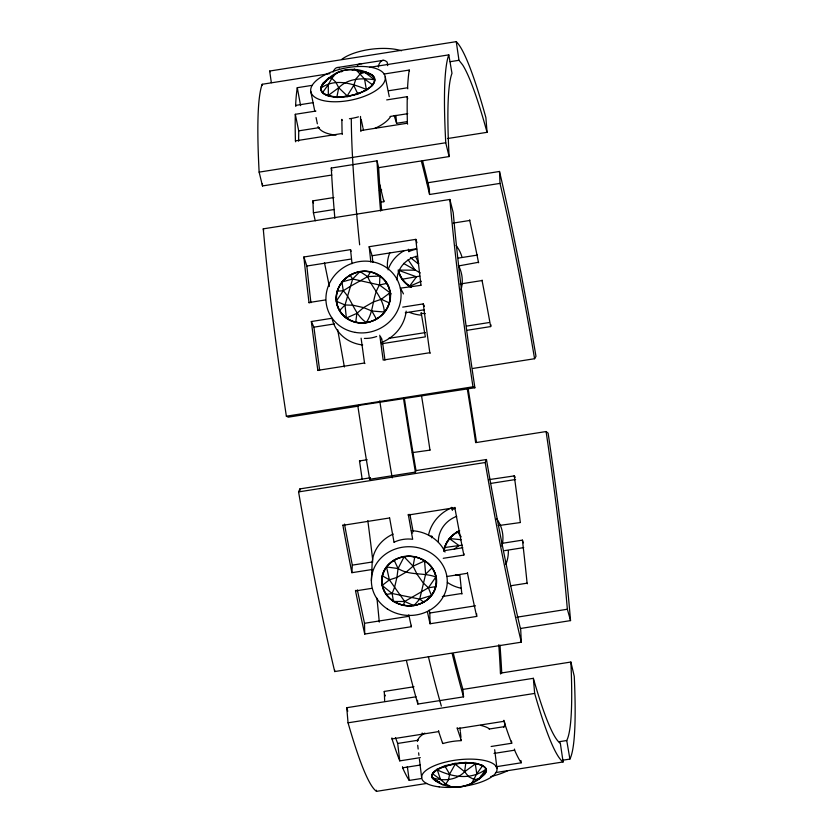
<?xml version="1.0" encoding="UTF-8"?>
<svg xmlns="http://www.w3.org/2000/svg" width="833" height="833" viewBox="0 0 833 833"><rect width="100%" height="100%" fill="white"/><g stroke="black" fill="none" stroke-linecap="round" stroke-linejoin="round"><path stroke-width="1.25" d="M408.899 250.535L408.878 251.67L408.378 249.254M315.884 111.06L295.299 114.298L298.724 130.854L298.62 141.204M411.356 625.364L411.387 626.708L364.729 634.059A363.813 33.653 81 0 1 355.535 590.909L355.545 590.378M427.433 611.911L430.047 623.771L476.695 616.42L476.122 613.838A363.011 33.58 81 0 1 467.49 573.271L467.511 572.74M379.536 285.021L379.91 276.004A21.033 11.787 13 0 0 370.518 271.85A21.033 10.631 -3.6 0 0 360.002 271.537A21.033 10.142 -20.3 0 0 349.964 275.088A21.033 10.381 -36.9 0 0 341.926 281.981A21.033 11.318 -53.6 0 0 337.115 291.165A21.033 12.818 -70.3 0 0 336.272 301.234A21.033 14.64 -87.5 0 0 339.52 310.657A21.033 16.504 73.9 0 0 346.361 318.008A21.033 18.139 52 0 0 355.753 322.152A21.033 19.294 23.3 0 0 366.27 322.475A21.033 19.784 -15.7 0 0 376.308 318.914A21.033 19.544 -57.3 0 0 384.346 312.021A21.033 18.607 -89.4 0 0 389.146 302.837A21.033 17.118 66.9 0 0 390 292.768A21.033 15.296 47.4 0 0 386.751 283.345A21.033 13.422 29.9 0 0 379.91 276.004L367.676 276.618L350.651 286.146L343.269 290.738L336.282 301.234L345.018 304.972L353.005 305.232L363.552 307.606L371.903 311.011L384.336 312.021C383.638 298.12 372.559 288.947 367.676 276.618L360.002 271.537L352.651 278.993L345.018 304.972L346.361 317.998L356.878 313.375L363.552 307.606L373.132 302.067L381.285 299.266L389.99 292.768L379.536 285.021L352.651 278.993L341.926 281.981L343.269 290.738C352.442 300.453 354.733 314.791 366.27 322.465C374.309 311.23 371.976 296.517 379.536 285.021L386.751 283.345M371.393 580.705L372.091 564.628A37.943 34.361 2.5 0 1 393.218 534.068M459.452 265.779L478.59 262.27M344.487 524.082A344.57 31.873 81 0 0 352.317 565.138L351.87 572.698L372.455 569.46M443.25 558.308L463.835 555.07L463.919 553.653M467.334 330.253L490.658 326.578A348.756 32.258 81 0 0 482.068 280.544L482.109 280.096M394.196 560.307L398.07 568.533L396.935 577.425L394.603 587.223L392.124 593.502L393.478 601.478A21.033 9.142 17.6 0 0 403.255 605.393A21.033 8.757 1.6 0 0 413.907 605.633A21.033 9.246 -14.5 0 0 423.81 602.155A21.033 10.537 -30.3 0 0 431.463 595.491A21.033 12.433 -46.1 0 0 435.69 586.661A21.033 14.65 -62.1 0 0 435.867 576.998A21.033 16.837 -79.5 0 0 431.942 567.981A21.033 18.68 79.3 0 0 424.528 560.984A21.033 19.877 48.2 0 0 414.751 557.069A21.033 20.263 -0.9 0 0 404.099 556.829A21.033 19.773 -47.9 0 0 394.196 560.307A21.033 18.482 -77.2 0 0 386.543 566.971A21.033 16.577 82.3 0 0 382.305 575.801A21.033 14.369 65.2 0 0 382.139 585.464A21.033 12.172 49.2 0 0 386.064 594.481A21.033 10.34 33.5 0 0 393.478 601.478L404.682 601.478L413.897 605.633L419.707 599.114L431.452 595.491L428.391 587.786L423.07 582.736L417.062 574.249L413.085 566.169L404.099 556.829L398.07 568.533L386.543 566.971L389.386 579.851L404.682 601.478L403.255 605.393M355.753 322.152L356.878 313.375M465.751 763.288A21.033 18.409 -14.4 0 0 455.172 764.194A21.033 17.92 14.3 0 0 445.186 766.527A21.033 15.577 30.9 0 0 437.315 769.921A21.033 11.724 36.7 0 0 432.744 773.867A21.033 6.966 36.3 0 0 432.171 777.762C443.229 781.292 456.192 780.521 464.637 771.743L465.751 763.288A21.033 16.972 -38 0 1 475.299 763.934A21.033 13.828 -48.6 0 1 482.38 766.048A21.033 9.444 -50.9 0 1 485.899 769.296A21.033 4.498 -48.3 0 1 485.327 773.191C473.404 787.456 451.309 791.631 435.701 781.01M421.154 312.677L425.351 336.865L381.608 343.758M311.854 85.403L297.277 87.694L297.142 88.61A359.877 33.289 81 0 0 295.611 105.406L295.83 106.468M419.707 599.114L425.642 574.145L424.528 560.984L413.085 566.169L406.233 572.052L396.935 577.425L389.386 579.851L382.149 585.464L392.124 593.502L419.707 599.114L423.81 602.155M351.87 572.698A362.719 33.549 81 0 1 343.415 528.361L342.915 525.019M394.019 542.158L389.573 517.668M394.051 542.21A32.133 30.196 5.5 0 1 412.679 539.274L408.285 514.409M463.835 555.07A363.5 33.622 81 0 1 454.828 507.693L454.88 507.38M413.085 566.169L414.751 557.069M485.327 773.201L478.933 778.99L474.269 779.542L468.656 776.7L464.637 771.743L455.182 764.205L449.612 774.117L448.529 779.865L445.801 784.02L442.677 784.696L432.181 777.762A21.033 2.02 31.7 0 0 435.69 781.01A21.033 2.364 23.4 0 1 439.251 781.958M336.959 96.597L338.729 87.746L335.814 82.134L331.805 78.312L328.514 78.031L322.985 83.3A21.033 3.207 -50.3 0 0 320.778 88.194A21.033 7.997 -55.8 0 0 322.652 92.432A21.033 12.61 -57.2 0 0 328.337 95.389A21.033 16.337 -52.6 0 0 336.959 96.597A21.033 18.628 -35.8 0 0 347.205 95.889A21.033 19.117 -3.1 0 0 357.524 93.358A21.033 17.743 22.9 0 0 366.322 89.402A21.033 14.702 32.9 0 0 372.289 84.612A21.033 10.465 34.2 0 0 374.496 79.729A21.033 5.675 30.7 0 0 372.622 75.491A21.033 1.062 23.6 0 0 366.936 72.533C350.245 64.797 329.222 71.784 320.778 88.183C335.001 77.938 351.693 83.456 366.322 89.402L364.542 78.989L356.264 70.024L354.337 69.274L352.244 70.191M490.658 326.578L491.043 324.912M372.611 75.48C361.303 70.097 347.798 67.004 336.136 73.189L331.805 78.312L328.275 84.695L328.337 95.378L338.729 87.746L347.205 95.889L353.754 85.383L355.941 78.958L360.272 73.835L364.781 72.315L366.936 72.533A21.033 2.666 13.2 0 1 360.148 71.648M370.31 477.809L299.87 488.909L298.578 491.907A361.543 33.445 81 0 0 334.72 671.554L521.323 642.181L520.719 629.758A342.623 31.696 81 0 1 511.243 588.202A343.019 31.727 81 0 1 487.461 465.262L486.472 459.514L416.021 470.603L415.396 472.092L369.675 479.287A351.401 32.508 81 0 1 357.784 405.598L474.893 387.772A341.551 31.592 81 0 1 453.214 212.654L449.862 199.462L263.259 228.846A360.356 33.33 81 0 0 286.365 416.198L288.291 417.166L358.731 406.077L357.784 405.598M369.675 479.287L370.269 477.903M521.323 642.16A361.543 33.445 81 0 1 485.181 462.513L486.472 459.514M482.369 766.058L476.778 773.763L471.54 783.697L462.076 786.727L458.452 786.727M562.9 760.175L569.897 759.082L566.752 740.527L567.554 738.632A345.424 31.956 81 0 0 571.677 689.859A344.695 31.883 81 0 0 570.876 662.037L500.435 673.137L500.643 674.032M472.946 368.425L534.588 358.721L535.983 356.357A366.291 33.882 81 0 0 499.508 171.473L427.204 182.844M367.676 276.618L370.518 271.86M404.682 601.478L428.391 587.786L435.857 576.998C423.612 572.261 409.649 575.895 398.07 568.533M478.933 778.99L485.889 769.307C471.114 780.136 452.86 777.428 437.315 769.921L440.511 779.48L445.801 784.02L451.413 786.862L453.683 786.769M322.663 92.432L328.275 84.695M339.52 310.657L345.018 304.972M425.642 574.145L431.942 567.981M454.141 549.291L458.973 545.553L462.409 545.24M338.729 87.746C348.111 78.104 362.074 77.969 374.496 79.729L364.781 72.315M464.637 771.743L475.299 763.944L476.778 773.763M331.024 77.136L333.096 75.761M335.168 74.387L339.312 71.638L341.811 71.753M469.843 784.353L480.756 777.147A21.033 4.113 -31.8 0 0 480.339 777.283M421.321 281.242L409.399 286.396A20.377 9.829 35.2 0 1 401.985 279.274A20.377 11.527 51.8 0 1 398.351 271.246M419.853 276.098L401.985 279.274M383.357 60.32L337.646 67.515M386.064 594.481L392.124 593.502M271.36 82.696L269.653 71.044L456.255 41.65L458.983 60.288L462.607 64.87A345.789 31.987 81 0 1 463.502 66.317A349.266 32.31 81 0 1 483.556 119.962L487.076 132.322L447.446 138.559M259.136 172.15A359.158 33.226 81 0 1 262.197 84.279L329.837 73.606M369.488 67.358L448.8 54.863L451.986 73.314A340.27 31.477 81 0 0 449.102 156.583M450.184 61.684L458.983 60.299M383.971 74.043L409.242 70.055L409.451 71.18M295.611 105.406L313.25 102.626M388.47 90.776L407.576 87.767A360.689 33.362 81 0 1 409.242 70.066M386.689 99.908L407.264 96.67L407.691 98.731M298.724 130.854L319.299 127.616M390.104 116.464L407.743 113.684M394.155 115.548L396.612 123.294L407.306 121.618M342.071 120.368L341.853 119.369L342.082 133.509L295.423 140.86L295.642 141.797M407.264 96.67A360.627 33.362 81 0 0 407.347 121.389L407.389 123.222L360.741 130.562L360.949 131.51M448.8 54.884A359.158 33.226 81 0 0 445.749 142.755L259.136 172.119L262.489 185.936L331.836 175.034M334.856 218.267A350.214 32.393 81 0 1 331.284 168.037L376.995 160.831L378.651 167.631A341.624 31.602 81 0 0 381.629 210.551M378.661 167.652L449.102 156.562L445.738 142.724M315.259 220.787A346.747 32.081 81 0 0 313.406 212.79L312.906 200.847L333.898 197.536M379.39 190.372L381.722 190.007M313.406 212.79L334.314 209.489M380.546 202.211L383.846 201.69L383.784 200.212M421.394 161.258A349.704 32.352 81 0 1 429.568 194.495L500.008 183.395L499.508 171.452M453.214 223.077L469.739 220.474L469.729 219.829M309.168 302.962L308.991 302.546A361.48 33.435 81 0 1 303.878 256.991L350.526 249.64L351.078 251.337M370.841 262.145L369.186 246.703L415.834 239.352L416.021 239.914M303.878 256.991L306.846 266.019L350.578 259.136M369.186 246.703L372.153 255.731L415.886 248.848M458.358 258.084L477.465 255.075M325.162 299.995L308.991 302.546M400.381 288.145L421.123 285.323M389.219 295.163L390.687 294.934M460.024 284.011L482.068 280.544M317.998 370.55L317.852 370.352A362.188 33.507 81 0 1 311.334 321.528L331.919 318.279M402.714 307.127L423.299 303.889L423.622 304.597M311.334 321.528L313.916 327.161L334.491 323.922M405.296 312.771L424.403 309.761M388.48 338.396L425.413 332.575M466.418 326.12L488.773 322.6M317.852 370.352L364.51 363.011L364.927 363.584M379.765 335.241L383.17 360.064L429.818 352.713L430.234 353.296M286.365 416.198L472.967 386.804L474.893 387.772M362.136 479.1A345.716 31.977 81 0 0 359.492 460.941L367.197 459.733M412.325 452.621L430.245 450.091M467.334 389.115A348.465 32.237 81 0 1 475.653 442.646L546.094 431.546L548.124 433.17A365.104 33.778 81 0 1 570.543 620.595M298.578 491.907L485.181 462.513M488.961 479.631L514.367 475.882M490.304 483.494L515.575 479.516M342.863 525.331L389.511 517.98M408.17 515.044L454.828 507.693M430.359 536.296L431.994 536.462M498.217 525.613L520.438 522.53M352.317 565.138L372.903 561.9M443.697 550.748L462.815 547.739M501.841 543.376L522.416 540.138L522.77 541.054M504.611 550.634L523.718 547.614M355.535 590.909L371.705 588.358M446.915 576.509L467.49 573.271M442.333 596.532L461.774 593.471L461.961 594.075M510.567 585.786L527.091 583.183L527.279 583.787M364.729 634.059L364.51 623.292L408.243 616.399M430.047 623.771L429.818 613.005L475.497 605.799M516.72 617.222L567.356 609.246L570.543 620.606L520.386 628.499M384.648 700.688A344.695 31.883 81 0 0 384.273 691.432L413.991 686.756M426.673 783.447L376.516 791.35A362.73 33.559 81 0 1 348.048 722.805L346.747 707.706L416.084 696.784M453.496 654.02A344.404 31.862 81 0 0 462.909 689.412L533.349 678.312L534.828 683.414A344.227 31.841 81 0 0 554.601 736.278A343.654 31.789 81 0 0 560.317 743.234M406.514 661.027A352.588 32.612 81 0 0 417.833 704.052L463.554 696.857L462.909 689.412M348.048 722.815L534.661 693.42A362.73 33.559 81 0 0 563.118 761.924M391.916 737.923L392.02 738.944L438.668 731.593L442.656 743.452L442.542 742.401M457.223 727.636L457.327 728.656L503.986 721.305A363.875 33.664 81 0 0 511.722 743.244L491.137 746.483M418.27 740.204L397.695 743.452L399.757 760.873L420.332 757.634M489.075 729.052L505.246 726.501M559.047 741.734L566.752 740.527M402.506 766.714L402.641 767.818L420.28 765.048M494.021 753.428L514.607 750.189A364.188 33.684 81 0 0 521.208 762.789L495.937 766.766M402.641 767.818A364.188 33.684 81 0 0 409.242 780.427L420.904 778.584M495.479 772.607L563.118 761.956L560.328 743.255M428.391 587.786L435.69 586.661M444.416 547.573L458.973 545.553L449.258 538.493A20.377 9.913 -53.3 0 0 444.406 547.573A20.377 11.579 -70 0 0 443.739 550.811M337.126 291.165L343.269 290.738M461.128 539.732L449.258 538.493A20.377 8.84 -36.6 0 1 457.317 531.673A20.377 8.528 -19.8 0 1 459.139 530.84M381.285 299.266L389.146 302.837M354.337 69.274L358.315 71.315M420.269 272.922L403.547 263.395M382.316 575.801L389.386 579.851M432.744 773.867L440.511 779.48M364.542 78.989L372.289 84.612M410.43 257.616L418.353 263.884M359.492 460.941L360.252 461.544M328.514 78.031L328.952 78.51A21.033 4.071 -29.5 0 0 329.451 78.333M457.317 531.673L461.19 536.869M349.964 275.088L352.651 278.993M408.128 259.719L415.178 270.173L398.08 270.121L416.49 276.827L409.399 286.396A20.377 8.736 18.6 0 0 410.523 287.01M514.513 476.112L515.242 477.278M445.197 766.527L449.612 774.117M371.903 311.011L376.308 318.914M381.576 338.521L381.878 339.073M380.671 336.876L381.118 337.698M452.381 510.233L451.778 507.297M353.754 85.383L357.513 93.358M415.563 256.408L418.812 263.488M423.945 305.294L424.424 306.357M523.114 541.96L523.457 542.866M416.396 241.049L416.948 242.736M457.327 728.656L461.315 740.516L461.201 739.454M263.259 228.846L263.655 230.2M347.757 711.236L347.205 709.32M346.934 708.352L346.747 707.706M331.284 168.027L331.898 170.588M570.876 662.058L574.26 676.302A363.917 33.664 81 0 1 569.897 759.061M384.273 691.452L384.482 692.338M385.117 695.014L385.325 695.899M407.389 123.222L407.608 124.169M342.082 133.509L342.29 134.457M429.818 612.994L429.182 610.131M411.387 626.708L408.774 614.848M364.5 623.282L357.326 589.879M469.739 220.474L470.145 222.38A346.84 32.081 81 0 1 478.569 262.77M362.865 127.355L361.158 119.411M363.084 128.355L363.511 130.344M385.221 76.761A37.943 16.285 -11.5 0 1 331.794 101.699A37.943 16.285 -11.5 0 1 326.994 73.887A37.943 16.285 -11.5 0 1 385.221 76.761L389.271 96.67M310.782 91.463L314.822 111.372M316.082 117.588L317.352 123.805M422.154 732.998L422.373 734.05M407.576 87.767L407.785 88.829M413.095 531.464L409.888 514.305M297.277 87.694L300.598 105.645M378.546 67.098L378.349 65.963A358.419 33.153 81 0 1 387.199 62.204L387.699 65.651M262.187 84.258L262.395 85.414M300.109 490.345L299.87 488.909M534.588 358.721L531.589 341.155A347.84 32.175 81 0 0 507.474 216.518A346.747 32.081 81 0 0 500.008 183.395M376.339 790.184L376.516 791.35M429.818 352.713L429.38 349.621A361.366 33.424 81 0 1 423.299 303.889M364.51 363.011L361.106 338.177M520.885 760.477L521.208 762.789M384.961 360.033L382.347 340.926M407.327 766.599L409.242 780.427M319.653 370.321L313.916 327.171M514.221 475.653L514.919 480.756A345.456 31.956 81 0 1 520.271 522.135M514.461 749.075L514.607 750.189M494.687 749.71L496.978 768.567M417.708 745.275L418.166 749.044M418.624 752.824L418.937 755.333M419.395 759.102L421.685 777.96M511.462 741.068L511.722 743.244M459.92 727.855L460.274 731.02M460.389 732.072L460.972 737.351M352.026 263.665L350.526 249.64M459.847 574.864L461.774 593.471M372.851 262.343L372.153 255.741M503.882 720.295L503.986 721.305M438.564 730.583L438.668 731.593M395.842 115.329L396.612 123.294M534.661 693.42L533.349 678.312M417.51 700.334L417.833 704.052M567.356 609.246L566.315 597.313A346.632 32.071 81 0 0 552.237 474.872A345.716 31.977 81 0 0 546.094 431.546M487.076 132.312L485.878 117.599A367.488 33.997 81 0 0 456.265 41.681M334.647 670.024L334.72 671.575M429.557 194.474L429.318 188.602A357.347 33.06 81 0 0 422.591 160.956M360.741 130.562L360.512 116.433M476.643 613.734L476.695 616.42M269.663 71.076A367.488 33.997 81 0 1 270.371 71.794M379.733 184.562A349.704 32.352 81 0 1 383.846 201.701M312.906 200.868A366.291 33.882 81 0 1 313.489 203.335M324.464 262.749A347.84 32.175 81 0 1 329.327 286.49M337.646 329.681A347.84 32.175 81 0 1 344.362 367.009M408.836 251.597A33.31 29.342 0.8 0 1 416.76 249.119M425.246 313.583A33.33 31.675 7.9 0 1 421.061 313.333M421.613 396.31A348.465 32.237 81 0 1 429.932 449.841M367.811 520.594A346.632 32.071 81 0 1 372.757 560.39M376.943 598.219A346.632 32.071 81 0 1 379.286 622.074M452.1 509.661A33.414 31.873 -25.7 0 1 455.151 508.422M431.515 537.795A36.152 32.956 -34.7 0 1 431.754 536.056M522.416 540.138A347.757 32.175 81 0 1 527.091 583.183M397.695 743.442A345.664 31.977 81 0 1 395.477 737.601M399.757 760.873A363.875 33.664 81 0 1 392.02 738.944M442.833 743.598A32.039 14.078 -6.5 0 1 461.263 740.672M416.021 470.603A343.009 31.727 81 0 1 404.453 398.872M412.168 532.828A33.757 31.727 5.5 0 1 412.762 532.881M472.967 386.804A360.356 33.33 81 0 1 449.862 199.462M381.878 339.687A33.841 32.591 -28.8 0 1 381.056 340.041M376.693 336.47A32.206 31.008 -28.8 0 1 364.365 338.417M310.928 302.723A343.404 31.769 81 0 1 306.846 266.029M420.957 284.907A361.48 33.435 81 0 1 415.834 239.352M262.499 185.978A340.27 31.477 81 0 1 262.374 183.552M358.44 116.859A32.3 16.462 -12.2 0 1 349.433 118.723M295.423 140.85A361.418 33.435 81 0 1 295.299 114.298M380.577 211.061A350.214 32.393 81 0 1 376.995 160.831M415.396 472.082A351.401 32.508 81 0 1 403.505 398.393M463.554 696.857A352.588 32.612 81 0 1 452.236 653.832M498.78 644.742A347.142 32.112 81 0 1 500.435 673.137M499.998 645.221A354.962 32.841 81 0 1 501.747 672.96M468.104 388.47A356.149 32.945 81 0 1 476.476 442.271M333.054 72.117A358.419 33.153 81 0 1 339.489 67.973M411.106 287.125A21.033 19.742 43.9 0 1 409.419 286.011A21.033 18.659 75.7 0 1 402.016 278.878A21.033 16.983 -81.9 0 1 398.372 271.006M443.77 550.884A21.033 17.004 64.4 0 1 444.551 547.937A21.033 18.649 87 0 1 449.404 538.857A21.033 19.711 -61.1 0 1 457.463 532.037A21.033 20.023 -16.2 0 1 459.202 530.996M481.047 776.064A20.377 11.433 39.3 0 0 485.212 772.253A20.377 6.622 38.5 0 0 485.785 768.359A20.377 1.614 33.6 0 0 482.265 765.111A20.377 2.811 25 0 1 475.185 762.997A20.377 5.998 12.6 0 1 465.637 762.341A20.377 7.455 -2.9 0 1 455.068 763.257A20.377 6.956 -19 0 1 445.072 765.589A20.377 4.582 -33.1 0 1 437.2 768.984A20.377 0.687 -43.6 0 1 432.629 772.93A20.377 4.123 -50.4 0 0 432.056 776.825A20.377 9.121 -53.3 0 0 435.576 780.073A20.377 13.557 -51.4 0 0 439.23 781.864M328.952 78.521A21.033 1.031 -41.5 0 1 322.985 83.3M360.231 72.044A20.377 16.014 -55.8 0 1 367.124 73.429A20.377 12.245 -59.9 0 1 372.799 76.386A20.377 7.58 -58 0 1 374.683 80.624A20.377 2.738 -52.2 0 1 372.476 85.518A20.377 1.551 -43 0 0 366.51 90.308A20.377 4.623 -30.4 0 0 357.701 94.264A20.377 6.018 -15.3 0 0 347.392 96.784A20.377 5.519 0.5 0 0 337.136 97.503A20.377 3.207 14.5 0 0 328.514 96.284A20.377 0.573 25.3 0 1 322.84 93.338A20.377 5.237 32.8 0 1 320.955 89.089A20.377 10.079 36.7 0 1 323.162 84.206A20.377 14.359 35.9 0 1 326.026 81.03M390.542 116.63A37.943 16.285 -11.5 0 1 374.756 128.417M336.063 135.102A37.943 16.285 -11.5 0 1 318.019 126.512M360.71 71.523A27.312 11.724 -11.5 0 1 371.226 86.288A27.312 11.724 -11.5 0 1 333.71 96.555A27.312 11.724 -11.5 0 1 325.745 81.103M406.16 311.115A37.943 35.517 -23.2 0 1 380.993 342.655M362.688 344.977A37.943 35.517 -23.2 0 1 331.992 318.341M400.6 288.791A37.943 35.517 -23.2 0 1 403.443 293.914M389.532 291.81A27.312 25.563 -23.2 0 1 391.187 293.841M411.335 530.673A37.943 34.361 2.5 0 1 445.041 552.05M417.385 741.505A37.943 13.505 -6.9 0 1 424.882 733.113M480.662 725.376A37.943 13.505 -6.9 0 1 489.471 728.865M438.96 781.885A27.312 9.725 -6.9 0 1 440.053 768.422A27.312 9.725 -6.9 0 1 477.059 763.986A27.312 9.725 -6.9 0 1 481.047 776.835M503.944 721.139A27.312 10.871 -11.3 0 1 503.621 727.271M507.641 770.733A37.943 15.098 -11.3 0 1 490.741 776.575M496.614 518.73A37.943 35.048 -21.9 0 1 501.924 546.281M459.139 575.259A37.943 35.048 -21.9 0 1 455.536 574.697M428.579 534.89A37.943 35.048 -21.9 0 1 451.101 508.015M438.356 541.971A27.312 25.229 -21.9 0 1 456.713 516.325M508.349 550.8A37.943 35.048 -21.9 0 1 505.881 564.347M460.961 588.192A37.943 35.048 -21.9 0 1 447.373 582.392M444.156 550.655A27.312 25.229 -21.9 0 1 459.712 530.85M458.358 265.3A37.943 34.892 3.6 0 1 460.961 289.874M420.592 315.103A37.943 34.892 3.6 0 1 409.597 312.427M390.323 295.528A37.943 34.892 3.6 0 1 389.323 293.497M388.074 269.84A37.943 34.892 3.6 0 1 404.297 250.598M397.039 280.065A27.312 25.115 3.6 0 1 417.062 256.137M387.501 268.288A37.943 34.892 3.6 0 1 389.844 252.711M456.067 245.443A37.943 34.892 3.6 0 1 461.836 256.585M411.315 286.979A27.312 25.115 3.6 0 1 398.965 271.964M341.728 59.362A37.943 14.713 -6.7 0 1 401.527 50.761M441.344 706.092A359.023 33.216 81 0 1 428.349 656.529M392.228 477.882A359.023 33.216 81 0 1 379.775 400.933M359.648 244.808A359.023 33.216 81 0 1 351.297 118.942M357.284 65.849A359.023 33.216 81 0 1 361.761 63.818M386.075 594.044A20.377 17.816 76.5 0 0 393.488 601.051A20.377 19.034 45.4 0 0 403.266 604.966A20.377 19.419 -0.6 0 0 413.918 605.206A20.377 18.92 -45 0 0 423.83 601.728A20.377 17.608 -74.5 0 0 431.484 595.064A20.377 15.692 84.5 0 0 435.711 586.234A20.377 13.453 66.9 0 0 435.878 576.571A20.377 11.235 50.5 0 0 431.963 567.554A20.377 9.382 34.3 0 0 424.549 560.557A20.377 8.163 18 0 0 414.772 556.642A20.377 7.778 1.5 0 0 404.12 556.402A20.377 8.278 -14.9 0 0 394.217 559.88A20.377 9.59 -31.2 0 0 386.564 566.544A20.377 11.506 -47.4 0 0 382.326 575.374A20.377 13.744 -63.9 0 0 382.16 585.037A20.377 15.962 -81.8 0 0 386.075 594.054M339.656 310.99A20.377 12.464 31.1 0 0 346.497 318.341A20.377 10.808 13.8 0 0 355.889 322.486A20.377 9.642 -3.2 0 0 366.405 322.808A20.377 9.142 -20.2 0 0 376.454 319.247A20.377 9.392 -37.2 0 0 384.482 312.354A20.377 10.34 -54.3 0 0 389.292 303.17A20.377 11.849 -71.4 0 0 390.136 293.101A20.377 13.692 -88.9 0 0 386.897 283.678A20.377 15.588 72.1 0 0 380.056 276.327A20.377 17.243 49.9 0 0 370.664 272.183A20.377 18.409 21.3 0 0 360.137 271.86A20.377 18.899 -16.1 0 0 350.099 275.421A20.377 18.659 -55.6 0 0 342.061 282.314A20.377 17.712 -87.2 0 0 337.261 291.498A20.377 16.202 68.8 0 0 336.417 301.567A20.377 14.359 49 0 0 339.656 310.99M355.139 332.377A37.943 35.517 -23.2 0 0 399.392 284.803A37.943 35.517 -23.2 0 0 335.938 273.911A37.943 35.517 -23.2 0 0 355.139 332.377M357.482 322.475A27.312 25.563 -23.2 0 0 389.334 288.228A27.312 25.563 -23.2 0 0 343.665 280.388A27.312 25.563 -23.2 0 0 357.482 322.475M387.23 608.85A37.943 34.361 2.5 0 0 447.082 584.745A37.943 34.361 2.5 0 0 393.676 549.655A37.943 34.361 2.5 0 0 387.23 608.85M393.426 601.062A27.312 24.74 2.5 0 0 436.502 583.725A27.312 24.74 2.5 0 0 398.059 558.454A27.312 24.74 2.5 0 0 393.426 601.062M439.168 786.883A37.943 13.505 -6.9 0 0 496.999 769.827A37.943 13.505 -6.9 0 0 441.823 763.08A37.943 13.505 -6.9 0 0 439.168 786.883"/></g></svg>
